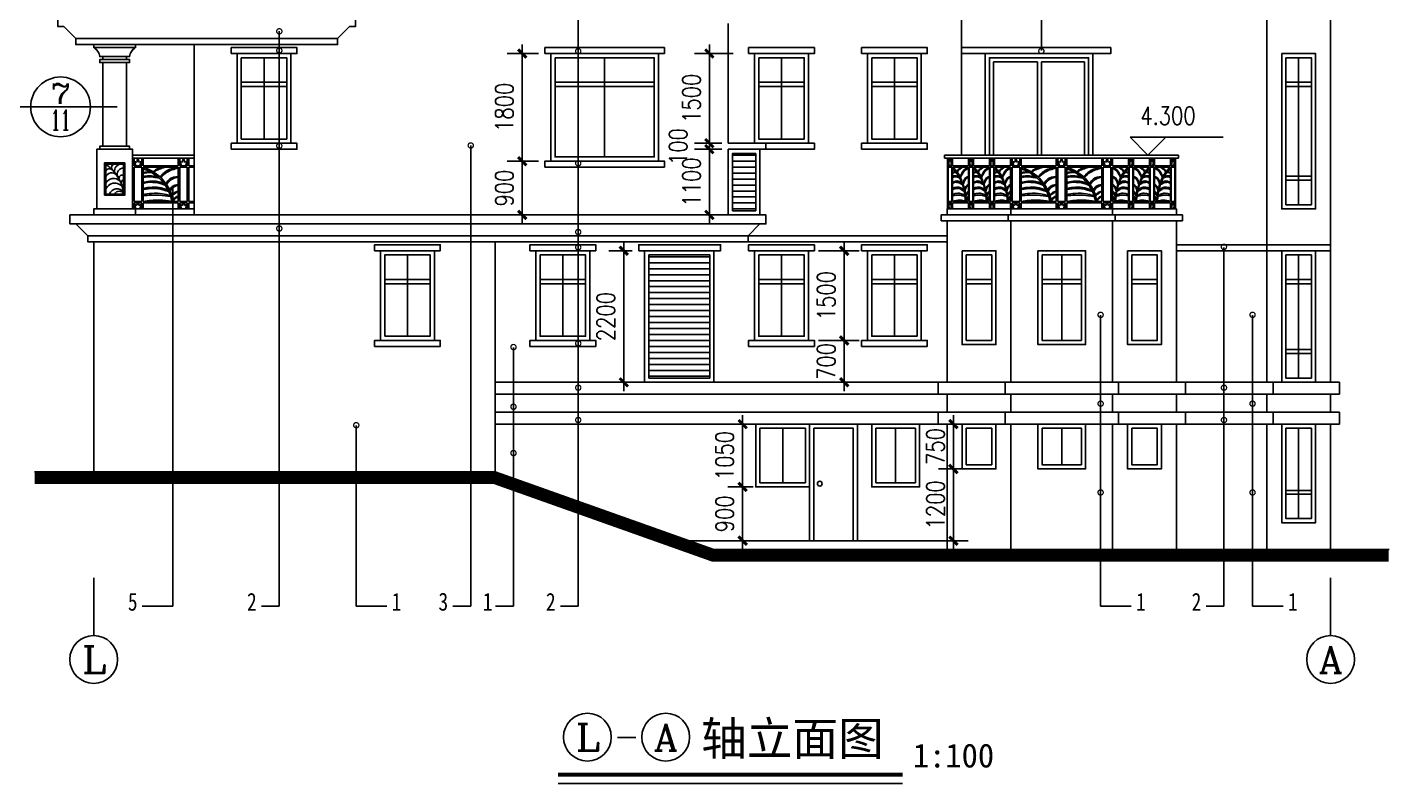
# Model space of a CAD drawing. Extents: x 12400 to 217743, y 90685 to 209848.
# Drawn here: x 62301 to 85184, y 168193 to 180847 of the extents above; entities that cross this region are included whole.
import ezdxf
from ezdxf.enums import TextEntityAlignment as Align

# ---------------------------------------------------------------- set-up
doc = ezdxf.new("R2010")
doc.units = 0
doc.header["$LTSCALE"] = 200
doc.layers.get('0').update_dxf_attribs({"linetype": 'CONTINUOUS'})
doc.layers.get('DEFPOINTS').update_dxf_attribs({"linetype": 'CONTINUOUS'})
for name, color, linetype in [('AXIS', 3, 'CONTINUOUS'), ('AXIS_TEXT', 7, 'CONTINUOUS'), ('BZ', 11, 'CONTINUOUS'), ('GROUND', 2, 'CONTINUOUS'), ('LM', 143, 'CONTINUOUS'), ('LM-2', 5, 'CONTINUOUS'), ('LM-4', 4, 'CONTINUOUS'), ('LM-8', 8, 'CONTINUOUS'), ('PUB_DIM', 3, 'CONTINUOUS'), ('PUB_TEXT', 7, 'CONTINUOUS'), ('PUB_TITLE', 143, 'CONTINUOUS')]:
    doc.layers.add(name, color=color, linetype=linetype)
doc.styles.add('2', font='SIMHEI.TTF')
doc.styles.add('COMP', font='complex', dxfattribs={"bigfont": 'hztxt'})
doc.styles.add('COMPLEX', font='COMPLEX')
doc.styles.add('DIM_FONT', font='SIMPLEX', dxfattribs={"width": 0.8})
doc.styles.add('黑体', font='SIMHEI.TTF', dxfattribs={"width": 0.8})
doc.dimstyles.new('DIMN', dxfattribs={"dimtxt": 300, "dimasz": 1, "dimexe": 250, "dimexo": 300, "dimgap": 150, "dimtad": 1, "dimdec": 0, "dimzin": 0, "dimdsep": 46, "dimtxsty": 'DIM_FONT', "dimblk": '_DIMX', "dimblk1": '_DIMX', "dimblk2": '_DIMX', "dimcen": 2.5, "dimclrt": 7, "dimadec": 0, "dimazin": 0, "dimtfac": 1, "dimtdec": 0, "dimtix": 1, "dimtmove": 2, "dimatfit": 3, "dimldrblk": '_DIMX', "dimfxl": 0, "dimtolj": 1, "dimtzin": 0, "dimarcsym": 0})
pattern_1 = [(0, (17643.51, 174408.2), (0, 100), [])]

# ---------------------------------------------------------------- blocks, each defined once
blk = doc.blocks.new('_AXISO')
blk.add_circle((0, 0), 0.5)
at = {"layer": 'AXIS_TEXT', "style": 'COMPLEX', "width": 1.041667}
blk.add_attdef('A', text='', height=0.56, dxfattribs=at).set_placement((-0.25, -0.28), (0.25, -0.28), align=Align.FIT)
blk = doc.blocks.new('_INDEX')
blk.add_line((-0.5, 0), (0.5, 0))
blk.add_circle((0, 0), 0.5)
at = {"style": 'COMP'}
for tag, width, p, p2 in [('1', 2.333333, (-0.17, 0.05), (0.17, 0.05)), ('-', 1.166667, (-0.17, -0.39), (0.17, -0.39))]:
    blk.add_attdef(tag, text='', height=0.34, dxfattribs=dict(at, width=width)).set_placement(p, p2, align=Align.FIT)
blk = doc.blocks.new('柱')
for p, q in [((-350, 2850), (350, 2850)), ((-350, 2800), (-350, 2850)), ((-350, 2800), (350, 2800)), ((350, 2800), (350, 2850)), ((-250, 2650), (250, 2650)), ((-200, 2650), (-250, 2650)), ((-250, 2600), (250, 2600)), ((-250, 2550), (-250, 2600)), ((-250, 2600), (-200, 2600)), ((-250, 2550), (250, 2550)), ((-200, 2550), (-250, 2550)), ((-200, 2600), (-200, 2650)), ((-200, 1150), (-200, 2550)), ((200, 2600), (200, 2650)), ((200, 2650), (250, 2650)), ((250, 2600), (200, 2600)), ((200, 1150), (200, 2550)), ((200, 2550), (250, 2550)), ((250, 2550), (250, 2600)), ((-250, 1150), (250, 1150)), ((-250, 1100), (-250, 1150)), ((-250, 1150), (-200, 1150)), ((250, 1150), (200, 1150)), ((250, 1100), (250, 1150)), ((-300, 1100), (300, 1100)), ((-300, 100), (-300, 1100)), ((-300, 1100), (-300, 1100)), ((-250, 1100), (250, 1100)), ((300, 100), (300, 1100)), ((300, 1100), (300, 1100)), ((-350, 100), (350, 100)), ((-350, 100), (-350, 0)), ((-350, 0), (350, 0)), ((350, 100), (350, 0))]:
    blk.add_line(p, q)
blk.add_lwpolyline([(-170, 330), (170, 330), (170, 870), (-170, 870)], close=True)
for centre, start, end in [((-449, 2625), 7.0505, 60.3636), ((449, 2625), 119.6364, 172.9495)]:
    blk.add_arc(centre, 201, start, end)
at = {"layer": 'LM-8'}
blk.add_lwpolyline([(-150, 350), (150, 350), (150, 850), (-150, 850)], close=True, dxfattribs=at)
for centre, radius, start, end in [((-538, 277), 692, 6.0341, 55.8934), ((-87, 693), 78.4, 41.2539, 143.4707), ((-48, 594), 110, 44.0236, 157.6051), ((0, 795), 54.7, 89.5747, 222.5081), ((112, 735), 115, 86.5955, 190.686), ((144, 681), 101, 86.3754, 204.2188), ((1, 379), 154, 34.0699, 190.8408), ((-15, 456), 153, 46.9958, 152.0128), ((126, 614), 54, 64.0938, 197.1099), ((195, 529), 83.9, 122.7782, 195.7813), ((42, 301), 137, 37.6189, 158.8926), ((75, 315), 82.6, 24.7476, 155.2524)]:
    blk.add_arc(centre, radius, start, end, dxfattribs=at)
blk = doc.blocks.new('TH')
for p, q in [((0, 710), (0, 835)), ((0, 125), (0, 685)), ((25, 710), (25, 835)), ((25, 710), (150, 710)), ((25, 685), (150, 685)), ((25, 125), (25, 685)), ((150, 710), (150, 835)), ((150, 125), (150, 685)), ((175, 710), (175, 835)), ((175, 710), (750, 710)), ((175, 685), (565, 685)), ((175, 685), (750, 685)), ((175, 125), (175, 685)), ((0, 0), (0, 100)), ((150, 125), (25, 125)), ((150, 100), (25, 100)), ((25, 0), (25, 100)), ((150, 0), (150, 100)), ((750, 125), (175, 125)), ((565, 125), (175, 125)), ((175, 0), (175, 100)), ((750, 100), (175, 100)), ((565, 100), (175, 100))]:
    blk.add_line(p, q)
for centre, radius, start, end in [((41, 720), 57.4, 59.1062, 106.1105), ((-59, 702), 112, 4.3251, 41.3186), ((305, 743), 236, 157.1421, 173.6725), ((-130, 743), 236, 6.3275, 22.8579), ((134, 720), 57.4, 73.8895, 120.8938), ((234, 702), 112, 138.6814, 175.6749), ((-33, 2), 714, 9.9017, 73.0283), ((-33, 2), 689, 10.2649, 72.3926), ((41, 10), 57.4, 59.1062, 106.1105), ((-59, -8), 112, 4.3251, 41.3186), ((169, 42), 100, 144.5085, 169.88), ((6, 42), 100, 10.12, 35.4915), ((134, 10), 57.4, 73.8895, 120.8938), ((234, -8), 112, 138.6814, 175.6749)]:
    blk.add_arc(centre, radius, start, end)
for points, knots in [([(339, 612), (366, 635), (407, 668), (458, 679), (488, 685)], [11.316943, 11.316943, 11.316943, 11.316943, 79.411531, 166.775768, 166.775768, 166.775768, 166.775768]), ([(344, 608), (364, 621), (424, 648), (485, 672), (526, 683), (536, 685)], [8.403903, 8.403903, 8.403903, 8.403903, 79.190626, 170.710652, 203.85402, 203.85402, 203.85402, 203.85402]), ([(455, 522), (485, 559), (558, 651), (673, 670), (750, 685)], [18.382361, 18.382361, 18.382361, 18.382361, 149.257436, 364.36972, 364.36972, 364.36972, 364.36972]), ([(298, 606), (230, 610), (207, 606), (186, 597), (175, 590)], [11.54051, 11.54051, 11.54051, 11.54051, 68.101495, 82.734987, 82.734987, 82.734987, 82.734987]), ([(311, 599), (282, 598), (213, 596), (184, 585), (175, 581)], [12.842203, 12.842203, 12.842203, 12.842203, 73.239021, 103.712336, 103.712336, 103.712336, 103.712336]), ([(422, 519), (372, 535), (328, 546), (230, 543), (197, 539), (175, 526)], [20.46358, 20.46358, 20.46358, 20.46358, 98.659831, 158.402876, 190.15021, 190.15021, 190.15021, 190.15021]), ([(435, 507), (401, 513), (350, 525), (243, 530), (197, 523), (175, 515)], [14.227381, 14.227381, 14.227381, 14.227381, 93.606029, 171.303801, 213.621379, 213.621379, 213.621379, 213.621379]), ([(519, 412), (465, 437), (421, 454), (320, 465), (202, 446), (175, 429)], [10.402189, 10.402189, 10.402189, 10.402189, 112.356432, 215.457104, 278.726643, 278.726643, 278.726643, 278.726643]), ([(460, 517), (490, 546), (568, 621), (681, 653), (750, 673)], [11.753988, 11.753988, 11.753988, 11.753988, 121.903235, 248.175263, 248.175263, 248.175263, 248.175263]), ([(550, 414), (568, 448), (616, 513), (696, 530), (750, 535)], [24.516136, 24.516136, 24.516136, 24.516136, 125.399949, 260.483794, 260.483794, 260.483794, 260.483794]), ([(557, 404), (580, 436), (618, 476), (689, 509), (732, 519), (750, 523)], [10.043055, 10.043055, 10.043055, 10.043055, 100.412782, 192.312138, 232.456968, 232.456968, 232.456968, 232.456968]), ([(532, 393), (474, 413), (391, 440), (237, 440), (186, 422), (175, 418)], [9.461171, 9.461171, 9.461171, 9.461171, 147.332663, 272.714736, 308.893502, 308.893502, 308.893502, 308.893502]), ([(582, 305), (520, 333), (434, 360), (322, 358), (204, 349), (175, 334)], [10.06018, 10.06018, 10.06018, 10.06018, 135.935988, 280.637583, 341.577987, 341.577987, 341.577987, 341.577987]), ([(591, 288), (542, 304), (426, 340), (305, 343), (175, 320)], [13.966972, 13.966972, 13.966972, 13.966972, 166.386698, 375.533597, 375.533597, 375.533597, 375.533597]), ([(619, 217), (568, 230), (482, 258), (349, 259), (215, 249), (175, 235)], [12.447391, 12.447391, 12.447391, 12.447391, 130.535251, 287.275388, 383.518027, 383.518027, 383.518027, 383.518027]), ([(611, 304), (622, 330), (649, 384), (712, 396), (750, 403)], [17.713745, 17.713745, 17.713745, 17.713745, 96.2191, 195.670393, 195.670393, 195.670393, 195.670393]), ([(617, 291), (631, 315), (663, 363), (718, 381), (750, 390)], [15.803995, 15.803995, 15.803995, 15.803995, 97.46221, 184.250808, 184.250808, 184.250808, 184.250808]), ([(645, 219), (658, 239), (684, 276), (728, 284), (750, 288)], [4.876858, 4.876858, 4.876858, 4.876858, 72.66447, 135.635774, 135.635774, 135.635774, 135.635774]), ([(647, 211), (662, 225), (693, 255), (730, 276), (750, 288)], [7.051475, 7.051475, 7.051475, 7.051475, 67.236273, 135.396703, 135.396703, 135.396703, 135.396703]), ([(667, 136), (671, 151), (690, 182), (716, 205), (750, 207)], [23.037268, 23.037268, 23.037268, 23.037268, 47.127246, 111.9889, 111.9889, 111.9889, 111.9889]), ([(670, 125), (679, 142), (698, 173), (733, 192), (750, 197)], [0, 0, 0, 0, 57.585157, 111.305637, 111.305637, 111.305637, 111.305637])]:
    blk.add_open_spline(points, degree=3, knots=knots)
for points in [[(624, 204), (442, 227), (175, 219)], [(644, 125), (440, 146), (175, 125)]]:
    blk.add_spline(points, degree=3)
blk = doc.blocks.new('A$C27C50CEE')
for p, q in [((0, 723), (0, 850)), ((0, 127), (0, 697)), ((25, 723), (25, 850)), ((25, 723), (153, 723)), ((25, 697), (153, 697)), ((25, 127), (25, 697)), ((153, 723), (153, 850)), ((153, 127), (153, 697)), ((178, 723), (178, 850)), ((178, 723), (763, 723)), ((178, 697), (575, 697)), ((178, 697), (763, 697)), ((178, 127), (178, 697)), ((0, 0), (0, 102)), ((153, 127), (25, 127)), ((153, 102), (25, 102)), ((25, 0), (25, 102)), ((153, 0), (153, 102)), ((763, 127), (178, 127)), ((575, 127), (178, 127)), ((178, 0), (178, 102)), ((763, 102), (178, 102)), ((575, 102), (178, 102))]:
    blk.add_line(p, q)
for centre, radius, start, end in [((42, 733), 58.4, 59.1062, 106.1105), ((-60, 714), 114, 4.3251, 41.3186), ((310, 757), 240, 157.1421, 173.6725), ((-132, 757), 240, 6.3275, 22.8579), ((136, 733), 58.4, 73.8895, 120.8938), ((238, 714), 114, 138.6814, 175.6749), ((-34, 2), 727, 9.9017, 73.0283), ((-34, 2), 701, 10.2649, 72.3926), ((42, 10), 58.4, 59.1062, 106.1105), ((-60, -9), 114, 4.3251, 41.3186), ((172, 42), 102, 144.5085, 169.88), ((6, 42), 102, 10.12, 35.4915), ((136, 10), 58.4, 73.8895, 120.8938), ((238, -9), 114, 138.6814, 175.6749)]:
    blk.add_arc(centre, radius, start, end)
for points, knots in [([(345, 623), (373, 647), (414, 680), (467, 691), (496, 697)], [11.316943, 11.316943, 11.316943, 11.316943, 79.411531, 166.775768, 166.775768, 166.775768, 166.775768]), ([(350, 619), (371, 632), (432, 660), (494, 684), (535, 695), (546, 697)], [8.403903, 8.403903, 8.403903, 8.403903, 79.190626, 170.710652, 203.85402, 203.85402, 203.85402, 203.85402]), ([(463, 532), (494, 569), (568, 663), (685, 682), (763, 697)], [18.382361, 18.382361, 18.382361, 18.382361, 149.257436, 364.36972, 364.36972, 364.36972, 364.36972]), ([(303, 617), (234, 620), (211, 617), (190, 607), (178, 600)], [11.54051, 11.54051, 11.54051, 11.54051, 68.101495, 82.734987, 82.734987, 82.734987, 82.734987]), ([(316, 610), (287, 609), (217, 606), (188, 596), (178, 592)], [12.842203, 12.842203, 12.842203, 12.842203, 73.239021, 103.712336, 103.712336, 103.712336, 103.712336]), ([(430, 528), (378, 545), (334, 556), (234, 553), (201, 549), (178, 536)], [20.46358, 20.46358, 20.46358, 20.46358, 98.659831, 158.402876, 190.15021, 190.15021, 190.15021, 190.15021]), ([(443, 516), (409, 523), (357, 534), (248, 540), (200, 532), (178, 524)], [14.227381, 14.227381, 14.227381, 14.227381, 93.606029, 171.303801, 213.621379, 213.621379, 213.621379, 213.621379]), ([(528, 419), (473, 445), (428, 463), (325, 474), (205, 454), (178, 437)], [10.402189, 10.402189, 10.402189, 10.402189, 112.356432, 215.457104, 278.726643, 278.726643, 278.726643, 278.726643]), ([(468, 526), (499, 556), (579, 632), (693, 665), (763, 685)], [11.753988, 11.753988, 11.753988, 11.753988, 121.903235, 248.175263, 248.175263, 248.175263, 248.175263]), ([(560, 421), (578, 456), (627, 522), (709, 540), (763, 544)], [24.516136, 24.516136, 24.516136, 24.516136, 125.399949, 260.483794, 260.483794, 260.483794, 260.483794]), ([(567, 411), (591, 444), (629, 485), (701, 518), (746, 529), (763, 532)], [10.043055, 10.043055, 10.043055, 10.043055, 100.412782, 192.312138, 232.456968, 232.456968, 232.456968, 232.456968]), ([(542, 400), (483, 420), (398, 448), (241, 448), (190, 430), (178, 426)], [9.461171, 9.461171, 9.461171, 9.461171, 147.332663, 272.714736, 308.893502, 308.893502, 308.893502, 308.893502]), ([(593, 311), (530, 339), (442, 367), (327, 365), (207, 355), (178, 340)], [10.06018, 10.06018, 10.06018, 10.06018, 135.935988, 280.637583, 341.577987, 341.577987, 341.577987, 341.577987]), ([(601, 293), (552, 310), (434, 346), (311, 349), (178, 326)], [13.966972, 13.966972, 13.966972, 13.966972, 166.386698, 375.533597, 375.533597, 375.533597, 375.533597]), ([(630, 221), (578, 234), (490, 262), (355, 264), (218, 254), (178, 239)], [12.447391, 12.447391, 12.447391, 12.447391, 130.535251, 287.275388, 383.518027, 383.518027, 383.518027, 383.518027]), ([(622, 310), (633, 336), (661, 391), (725, 403), (763, 410)], [17.713745, 17.713745, 17.713745, 17.713745, 96.2191, 195.670393, 195.670393, 195.670393, 195.670393]), ([(628, 297), (643, 321), (675, 369), (731, 388), (763, 397)], [15.803995, 15.803995, 15.803995, 15.803995, 97.46221, 184.250808, 184.250808, 184.250808, 184.250808]), ([(657, 223), (670, 243), (696, 281), (742, 289), (763, 293)], [4.876858, 4.876858, 4.876858, 4.876858, 72.66447, 135.635774, 135.635774, 135.635774, 135.635774]), ([(659, 215), (674, 229), (705, 259), (743, 281), (763, 293)], [7.051475, 7.051475, 7.051475, 7.051475, 67.236273, 135.396703, 135.396703, 135.396703, 135.396703]), ([(679, 139), (683, 153), (703, 185), (729, 208), (763, 211)], [23.037268, 23.037268, 23.037268, 23.037268, 47.127246, 111.9889, 111.9889, 111.9889, 111.9889]), ([(682, 127), (691, 145), (711, 177), (746, 195), (763, 201)], [0, 0, 0, 0, 57.585157, 111.305637, 111.305637, 111.305637, 111.305637])]:
    blk.add_open_spline(points, degree=3, knots=knots)
for points in [[(635, 207), (450, 231), (178, 223)], [(656, 127), (448, 148), (178, 127)]]:
    blk.add_spline(points, degree=3)
blk = doc.blocks.new('_DIMX')
blk.add_line((-150, 0), (150, 0))
at = {"const_width": 50}
blk.add_lwpolyline([(-70, -70), (70, 70)], dxfattribs=at)
blk = doc.blocks.new('*D2396')
at = {"layer": 'DEFPOINTS', "color": 0}
for p in [(73716, 178808), (73924, 178908), (73924, 178808)]:
    blk.add_point(p, dxfattribs=at)
at = {"layer": 'PUB_DIM', "color": 0, "lineweight": -2}
for p, q in [((73924, 178908), (73466, 178908)), ((73924, 178808), (73466, 178808)), ((73716, 178909), (73716, 178910)), ((73716, 178908), (73716, 178808)), ((73716, 178807), (73716, 178806))]:
    blk.add_line(p, q, dxfattribs=at)
for p, rotation in [((73716, 178908), 270), ((73716, 178808), 90)]:
    blk.add_blockref('_DIMX', p, dxfattribs=dict(at, rotation=rotation))
at = {"layer": 'PUB_DIM', "color": 7, "insert": (73194, 178851), "char_height": 300, "attachment_point": 5, "rotation": 90, "style": 'DIM_FONT'}
blk.add_mtext('\\A1;100', dxfattribs=at)
blk = doc.blocks.new('*D2397')
at = {"layer": 'DEFPOINTS', "color": 0}
for p in [(73924, 178808), (73716, 177708), (73924, 177708)]:
    blk.add_point(p, dxfattribs=at)
at = {"layer": 'PUB_DIM', "color": 0, "lineweight": -2}
for p, q in [((73924, 178808), (73466, 178808)), ((73716, 178807), (73716, 177709)), ((73924, 177708), (73466, 177708))]:
    blk.add_line(p, q, dxfattribs=at)
for p, rotation in [((73716, 178808), 90), ((73716, 177708), 270)]:
    blk.add_blockref('_DIMX', p, dxfattribs=dict(at, rotation=rotation))
at = {"layer": 'PUB_DIM', "color": 7, "insert": (73416, 178258), "char_height": 300, "attachment_point": 5, "rotation": 90, "style": 'DIM_FONT'}
blk.add_mtext('\\A1;1100', dxfattribs=at)
blk = doc.blocks.new('*D2404')
at = {"layer": 'DEFPOINTS', "color": 0}
for p in [(77945, 174208), (77799, 173458), (77945, 173458)]:
    blk.add_point(p, dxfattribs=at)
at = {"layer": 'PUB_DIM', "color": 0, "lineweight": -2}
for p, q in [((77945, 174208), (77549, 174208)), ((77799, 174209), (77799, 174210)), ((77799, 174208), (77799, 173458)), ((77945, 173458), (77549, 173458)), ((77799, 173457), (77799, 173456))]:
    blk.add_line(p, q, dxfattribs=at)
for p, rotation in [((77799, 174208), 270), ((77799, 173458), 90)]:
    blk.add_blockref('_DIMX', p, dxfattribs=dict(at, rotation=rotation))
at = {"layer": 'PUB_DIM', "color": 7, "insert": (77499, 173833), "char_height": 300, "attachment_point": 5, "rotation": 90, "style": 'DIM_FONT'}
blk.add_mtext('\\A1;750', dxfattribs=at)
blk = doc.blocks.new('*D2405')
at = {"layer": 'DEFPOINTS', "color": 0}
for p in [(77945, 173458), (77693, 172258), (77799, 172258)]:
    blk.add_point(p, dxfattribs=at)
at = {"layer": 'PUB_DIM', "color": 0, "lineweight": -2}
for p, q in [((77945, 173458), (77549, 173458)), ((77799, 173457), (77799, 172259)), ((77693, 172258), (78049, 172258))]:
    blk.add_line(p, q, dxfattribs=at)
for p, rotation in [((77799, 173458), 90), ((77799, 172258), 270)]:
    blk.add_blockref('_DIMX', p, dxfattribs=dict(at, rotation=rotation))
at = {"layer": 'PUB_DIM', "color": 7, "insert": (77499, 172858), "char_height": 300, "attachment_point": 5, "rotation": 90, "style": 'DIM_FONT'}
blk.add_mtext('\\A1;1200', dxfattribs=at)
blk = doc.blocks.new('*D2406')
at = {"layer": 'DEFPOINTS', "color": 0}
for p in [(74446, 174208), (74272, 173158), (74446, 173158)]:
    blk.add_point(p, dxfattribs=at)
at = {"layer": 'PUB_DIM', "color": 0, "lineweight": -2}
for p, q in [((74446, 174208), (74022, 174208)), ((74272, 174209), (74272, 174210)), ((74272, 174208), (74272, 173158)), ((74446, 173158), (74022, 173158)), ((74272, 173157), (74272, 173156))]:
    blk.add_line(p, q, dxfattribs=at)
for p, rotation in [((74272, 174208), 270), ((74272, 173158), 90)]:
    blk.add_blockref('_DIMX', p, dxfattribs=dict(at, rotation=rotation))
at = {"layer": 'PUB_DIM', "color": 7, "insert": (73972, 173683), "char_height": 300, "attachment_point": 5, "rotation": 90, "style": 'DIM_FONT'}
blk.add_mtext('\\A1;1050', dxfattribs=at)
blk = doc.blocks.new('*D2407')
at = {"layer": 'DEFPOINTS', "color": 0}
for p in [(74446, 173158), (74272, 172258), (74503, 172258)]:
    blk.add_point(p, dxfattribs=at)
at = {"layer": 'PUB_DIM', "color": 0, "lineweight": -2}
for p, q in [((74446, 173158), (74022, 173158)), ((74272, 173159), (74272, 173160)), ((74272, 173158), (74272, 172258)), ((74503, 172258), (74022, 172258)), ((74272, 172257), (74272, 172256))]:
    blk.add_line(p, q, dxfattribs=at)
for p, rotation in [((74272, 173158), 270), ((74272, 172258), 90)]:
    blk.add_blockref('_DIMX', p, dxfattribs=dict(at, rotation=rotation))
at = {"layer": 'PUB_DIM', "color": 7, "insert": (73972, 172708), "char_height": 300, "attachment_point": 5, "rotation": 90, "style": 'DIM_FONT'}
blk.add_mtext('\\A1;900', dxfattribs=at)
blk = doc.blocks.new('*D2409')
at = {"layer": 'DEFPOINTS', "color": 0}
for p in [(75543, 177108), (75543, 175608), (75972, 175608)]:
    blk.add_point(p, dxfattribs=at)
at = {"layer": 'PUB_DIM', "color": 0, "lineweight": -2}
for p, q in [((75543, 177108), (76222, 177108)), ((75972, 177107), (75972, 175609)), ((75543, 175608), (76222, 175608))]:
    blk.add_line(p, q, dxfattribs=at)
for p, rotation in [((75972, 177108), 90), ((75972, 175608), 270)]:
    blk.add_blockref('_DIMX', p, dxfattribs=dict(at, rotation=rotation))
at = {"layer": 'PUB_DIM', "color": 7, "insert": (75672, 176358), "char_height": 300, "attachment_point": 5, "rotation": 90, "style": 'DIM_FONT'}
blk.add_mtext('\\A1;1500', dxfattribs=at)
blk = doc.blocks.new('*D2410')
at = {"layer": 'DEFPOINTS', "color": 0}
for p in [(75543, 175608), (75524, 174908), (75972, 174908)]:
    blk.add_point(p, dxfattribs=at)
at = {"layer": 'PUB_DIM', "color": 0, "lineweight": -2}
for p, q in [((75543, 175608), (76222, 175608)), ((75972, 175609), (75972, 175610)), ((75972, 175608), (75972, 174908)), ((75524, 174908), (76222, 174908)), ((75972, 174907), (75972, 174906))]:
    blk.add_line(p, q, dxfattribs=at)
for p, rotation in [((75972, 175608), 270), ((75972, 174908), 90)]:
    blk.add_blockref('_DIMX', p, dxfattribs=dict(at, rotation=rotation))
at = {"layer": 'PUB_DIM', "color": 7, "insert": (75672, 175258), "char_height": 300, "attachment_point": 5, "rotation": 90, "style": 'DIM_FONT'}
blk.add_mtext('\\A1;700', dxfattribs=at)
blk = doc.blocks.new('*D2411')
at = {"layer": 'DEFPOINTS', "color": 0}
for p in [(72421, 177108), (72283, 174908), (72421, 174908)]:
    blk.add_point(p, dxfattribs=at)
at = {"layer": 'PUB_DIM', "color": 0, "lineweight": -2}
for p, q in [((72421, 177108), (72033, 177108)), ((72283, 177107), (72283, 174909)), ((72421, 174908), (72033, 174908))]:
    blk.add_line(p, q, dxfattribs=at)
for p, rotation in [((72283, 177108), 90), ((72283, 174908), 270)]:
    blk.add_blockref('_DIMX', p, dxfattribs=dict(at, rotation=rotation))
at = {"layer": 'PUB_DIM', "color": 7, "insert": (71983, 176008), "char_height": 300, "attachment_point": 5, "rotation": 90, "style": 'DIM_FONT'}
blk.add_mtext('\\A1;2200', dxfattribs=at)
blk = doc.blocks.new('*D2413')
at = {"layer": 'DEFPOINTS', "color": 0}
for p in [(70856, 180408), (70584, 178608), (70856, 178608)]:
    blk.add_point(p, dxfattribs=at)
at = {"layer": 'PUB_DIM', "color": 0, "lineweight": -2}
for p, q in [((70856, 180408), (70334, 180408)), ((70584, 180407), (70584, 178609)), ((70856, 178608), (70334, 178608))]:
    blk.add_line(p, q, dxfattribs=at)
for p, rotation in [((70584, 180408), 90), ((70584, 178608), 270)]:
    blk.add_blockref('_DIMX', p, dxfattribs=dict(at, rotation=rotation))
at = {"layer": 'PUB_DIM', "color": 7, "insert": (70284, 179508), "char_height": 300, "attachment_point": 5, "rotation": 90, "style": 'DIM_FONT'}
blk.add_mtext('\\A1;1800', dxfattribs=at)
blk = doc.blocks.new('*D2414')
at = {"layer": 'DEFPOINTS', "color": 0}
for p in [(70856, 178608), (70584, 177708), (70799, 177708)]:
    blk.add_point(p, dxfattribs=at)
at = {"layer": 'PUB_DIM', "color": 0, "lineweight": -2}
for p, q in [((70856, 178608), (70334, 178608)), ((70584, 178609), (70584, 178610)), ((70584, 178608), (70584, 177708)), ((70799, 177708), (70334, 177708)), ((70584, 177707), (70584, 177706))]:
    blk.add_line(p, q, dxfattribs=at)
for p, rotation in [((70584, 178608), 270), ((70584, 177708), 90)]:
    blk.add_blockref('_DIMX', p, dxfattribs=dict(at, rotation=rotation))
at = {"layer": 'PUB_DIM', "color": 7, "insert": (70284, 178158), "char_height": 300, "attachment_point": 5, "rotation": 90, "style": 'DIM_FONT'}
blk.add_mtext('\\A1;900', dxfattribs=at)
blk = doc.blocks.new('_DOTSMALL')
at = {"color": 0, "linetype": 'ByBlock', "const_width": 0.5}
blk.add_lwpolyline([(-0.0625, 0, 1), (0.0625, 0, 1)], format="xyb", close=True, dxfattribs=at)

msp = doc.modelspace()

# ---------------------------------------------------------------- hatches: boundary and pattern name
at = {"layer": 'LM-8'}
h = msp.add_hatch(dxfattribs=at)
h.set_pattern_fill('_U', color=256, scale=100, style=0, pattern_type=0)
h.set_pattern_definition(pattern_1)
h.paths.add_polyline_path([(74492.596, 178738.203), (74102.596, 178738.203), (74102.596, 177778.203), (74492.596, 177778.203)])
h = msp.add_hatch(dxfattribs=at)
h.set_pattern_fill('_U', color=256, scale=100, style=0, pattern_type=0)
h.set_pattern_definition(pattern_1)
h.paths.add_polyline_path([(73722.596, 177038.203), (72702.596, 177038.203), (72702.596, 174978.203), (73722.596, 174978.203)])

# ---------------------------------------------------------------- linework, layer by layer
for p, q in [((67492.502, 180658.203), (63112.69, 180658.203)), ((63112.69, 177558.203), (74562.502, 177558.203)), ((74362.502, 177358.203), (63312.69, 177358.203))]:
    msp.add_line(p, q)
at = {"layer": 'AXIS'}
for p, q in [((63412.596, 170671.079), (63412.596, 171637.886)), ((84112.596, 170671.079), (84112.596, 171637.886))]:
    msp.add_line(p, q, dxfattribs=at)
at = {"layer": 'BZ'}
msp.add_line((61343.44, 179515.935), (63803.995, 179515.935), dxfattribs=at)
at = {"layer": 'GROUND', "const_width": 200}
msp.add_lwpolyline([(62422.523, 173308.203), (70115.364, 173308.203), (73775.364, 172008.203), (85084.029, 172008.203)], dxfattribs=at)
at = {"layer": 'GROUND'}
msp.add_lwpolyline([(62422.523, 173408.203), (70132.596, 173408.203), (73792.596, 172108.203), (85091.129, 172108.203)], dxfattribs=at)
at = {"layer": 'LM'}
for p, q in [((83042.302, 184358.203), (83042.302, 174908.203)), ((84112.596, 184358.203), (84112.596, 174908.203)), ((74032.596, 178808.203), (74032.596, 177708.203)), ((74032.596, 178808.203), (74562.596, 178808.203)), ((64062.596, 178658.203), (65092.596, 178658.203)), ((77702.686, 178658.203), (81514.015, 178658.203)), ((64112.661, 177808.203), (65092.596, 177808.203)), ((77592.596, 177708.203), (81632.596, 177708.203)), ((81682.596, 174908.203), (84262.596, 174908.203)), ((83150.572, 174908.203), (83150.572, 174708.203)), ((84262.596, 174908.203), (84262.596, 174708.203)), ((81682.596, 174708.203), (84262.596, 174708.203)), ((83042.302, 174708.203), (83042.302, 174408.203)), ((84112.596, 174708.203), (84112.596, 174408.203)), ((84262.596, 174408.203), (81682.596, 174408.203)), ((83150.572, 174408.203), (83150.572, 174208.203)), ((84262.596, 174408.203), (84262.596, 174208.203)), ((81682.596, 174208.203), (84262.596, 174208.203)), ((83042.302, 174208.203), (83042.302, 172108.203)), ((84112.596, 174208.203), (84112.596, 172108.203))]:
    msp.add_line(p, q, dxfattribs=at)
for points in [[(65712.596, 180408.203), (66812.596, 180408.203), (66812.596, 180508.203), (65712.596, 180508.203)], [(65812.596, 180408.203), (66712.596, 180408.203), (66712.596, 178908.203), (65812.596, 178908.203)], [(70962.596, 180408.203), (72962.596, 180408.203), (72962.596, 180508.203), (70962.596, 180508.203)], [(71062.596, 180408.203), (72862.596, 180408.203), (72862.596, 178608.203), (71062.596, 178608.203)], [(74372.596, 180408.203), (75472.596, 180408.203), (75472.596, 180508.203), (74372.596, 180508.203)], [(74472.596, 180408.203), (75372.596, 180408.203), (75372.596, 178908.203), (74472.596, 178908.203)], [(76262.596, 180408.203), (77362.596, 180408.203), (77362.596, 180508.203), (76262.596, 180508.203)], [(76362.596, 180408.203), (77262.596, 180408.203), (77262.596, 178908.203), (76362.596, 178908.203)], [(77932.596, 180408.203), (80432.596, 180408.203), (80432.596, 180508.203), (77932.596, 180508.203)], [(83294.606, 180408.203), (83860.292, 180408.203), (83860.292, 177808.203), (83294.606, 177808.203)], [(65712.596, 178808.203), (66812.596, 178808.203), (66812.596, 178908.203), (65712.596, 178908.203)], [(74492.596, 178738.203), (74102.596, 178738.203), (74102.596, 177778.203), (74492.596, 177778.203)], [(76262.596, 178808.203), (77362.596, 178808.203), (77362.596, 178908.203), (76262.596, 178908.203)], [(70962.596, 178508.203), (72962.596, 178508.203), (72962.596, 178608.203), (70962.596, 178608.203)], [(68112.596, 177108.203), (69212.596, 177108.203), (69212.596, 177208.203), (68112.596, 177208.203)], [(70712.596, 177108.203), (71812.596, 177108.203), (71812.596, 177208.203), (70712.596, 177208.203)], [(72532.596, 177108.203), (73902.271, 177108.203), (73902.271, 177208.203), (72532.596, 177208.203)], [(74372.596, 177108.203), (75472.596, 177108.203), (75472.596, 177208.203), (74372.596, 177208.203)], [(76262.596, 177108.203), (77362.596, 177108.203), (77362.596, 177208.203), (76262.596, 177208.203)], [(68212.596, 175608.203), (69112.596, 175608.203), (69112.596, 177108.203), (68212.596, 177108.203)], [(70812.596, 177108.203), (71712.596, 177108.203), (71712.596, 175608.203), (70812.596, 175608.203)], [(72632.596, 177108.203), (73792.596, 177108.203), (73792.596, 174908.203), (72632.596, 174908.203)], [(74472.596, 177108.203), (75372.596, 177108.203), (75372.596, 175608.203), (74472.596, 175608.203)], [(76362.596, 177108.203), (77262.596, 177108.203), (77262.596, 175608.203), (76362.596, 175608.203)], [(77944.9, 177108.203), (78510.586, 177108.203), (78510.586, 175538.203), (77944.9, 175538.203)], [(79212.596, 177108.203), (80012.596, 177108.203), (80012.596, 175538.203), (79212.596, 175538.203)], [(80714.606, 177108.203), (81280.292, 177108.203), (81280.292, 175538.203), (80714.606, 175538.203)], [(83294.606, 177108.203), (83860.292, 177108.203), (83860.292, 174908.203), (83294.606, 174908.203)], [(68112.596, 175508.203), (69212.596, 175508.203), (69212.596, 175608.203), (68112.596, 175608.203)], [(70712.596, 175508.203), (71812.596, 175508.203), (71812.596, 175608.203), (70712.596, 175608.203)], [(74372.596, 175508.203), (75472.596, 175508.203), (75472.596, 175608.203), (74372.596, 175608.203)], [(76262.596, 175508.203), (77362.596, 175508.203), (77362.596, 175608.203), (76262.596, 175608.203)], [(74492.596, 174208.203), (75392.596, 174208.203), (75392.596, 173158.203), (74492.596, 173158.203)], [(75392.596, 174208.203), (76192.596, 174208.203), (76192.596, 172258.203), (75392.596, 172258.203)], [(76432.596, 174208.203), (77232.596, 174208.203), (77232.596, 173158.203), (76432.596, 173158.203)], [(77944.9, 174208.203), (78510.586, 174208.203), (78510.586, 173458.203), (77944.9, 173458.203)], [(79212.596, 174208.203), (80012.596, 174208.203), (80012.596, 173458.203), (79212.596, 173458.203)], [(80714.606, 174208.203), (81280.292, 174208.203), (81280.292, 173458.203), (80714.606, 173458.203)], [(83294.606, 174208.203), (83860.292, 174208.203), (83860.292, 172558.203), (83294.606, 172558.203)]]:
    msp.add_lwpolyline(points, close=True, dxfattribs=at)
for points in [[(78332.596, 178708.203), (78332.596, 180408.203), (80132.596, 180408.203), (80132.596, 178708.203)], [(74662.596, 178808.203), (75472.596, 178808.203), (75472.596, 178908.203), (74662.596, 178908.203)]]:
    msp.add_lwpolyline(points, dxfattribs=at)
msp.add_circle((75562.865, 173211.792), 40.33, dxfattribs=at)
at = {"layer": 'LM-2'}
for p, q in [((77932.596, 184358.203), (77932.596, 178708.203)), ((67192.502, 180558.203), (63412.532, 180558.203)), ((65092.596, 180558.203), (65092.596, 177708.203)), ((64062.596, 178708.203), (65092.596, 178708.203)), ((77652.686, 178708.203), (81564.015, 178708.203)), ((77652.686, 178658.203), (77652.686, 178708.203)), ((77652.686, 178658.203), (77702.686, 178658.203)), ((77702.686, 177808.203), (77702.686, 178658.203)), ((81564.015, 178658.203), (81514.015, 178658.203)), ((81514.015, 177808.203), (81514.015, 178658.203)), ((81564.015, 178658.203), (81564.015, 178708.203)), ((81532.596, 177808.203), (77692.596, 177808.203)), ((77692.596, 177808.203), (77692.596, 177708.203)), ((78762.89, 177808.203), (78762.89, 177708.203)), ((80462.302, 177808.203), (80462.302, 177708.203)), ((81532.596, 177808.203), (81532.596, 177708.203)), ((74562.532, 177708.203), (63412.69, 177708.203)), ((77592.596, 177708.203), (77592.596, 177608.203)), ((77592.596, 177608.203), (81632.596, 177608.203)), ((77692.596, 177608.203), (77692.596, 174908.203)), ((78718.354, 177708.203), (78718.354, 177608.203)), ((78762.89, 177608.203), (78762.89, 174908.203)), ((80462.302, 177608.203), (80462.302, 174908.203)), ((80506.838, 177708.203), (80506.838, 177608.203)), ((81532.596, 177608.203), (81532.596, 174908.203)), ((81632.596, 177708.203), (81632.596, 177608.203)), ((63412.69, 177258.203), (70132.596, 177258.203)), ((81682.596, 174908.203), (70132.596, 174908.203)), ((77542.596, 174908.203), (77542.596, 174708.203)), ((78664.869, 174908.203), (78664.869, 174708.203)), ((80560.323, 174908.203), (80560.323, 174708.203)), ((81682.596, 174908.203), (81682.596, 174708.203)), ((70132.596, 174708.203), (81682.596, 174708.203)), ((77692.596, 174708.203), (77692.596, 174408.203)), ((78762.89, 174708.203), (78762.89, 174408.203)), ((80462.302, 174708.203), (80462.302, 174408.203)), ((81532.596, 174708.203), (81532.596, 174408.203)), ((81682.596, 174408.203), (70132.596, 174408.203)), ((77542.596, 174408.203), (77542.596, 174208.203)), ((78664.869, 174408.203), (78664.869, 174208.203)), ((80560.323, 174408.203), (80560.323, 174208.203)), ((81682.596, 174408.203), (81682.596, 174208.203)), ((81682.596, 174208.203), (70132.596, 174208.203)), ((77692.596, 174208.203), (77692.596, 172108.203)), ((78762.89, 174208.203), (78762.89, 172108.203)), ((80462.302, 174208.203), (80462.302, 172108.203)), ((81532.596, 174208.203), (81532.596, 172108.203)), ((77692.596, 172258.203), (73370.288, 172258.203))]:
    msp.add_line(p, q, dxfattribs=at)
msp.add_lwpolyline([(67192.437, 181008.203), (67792.596, 181008.203), (67792.596, 180858.203), (67692.502, 180858.203), (67492.502, 180658.203), (67492.502, 180558.203), (67192.502, 180558.203)], dxfattribs=at)
msp.add_lwpolyline([(64112.502, 180558.203), (64112.661, 180508.203, 0.236911014), (64012.596, 180358.203), (63962.596, 180358.203), (63962.596, 180308.203), (64012.596, 180308.203), (64012.596, 180258.203), (63962.596, 180258.203), (63962.596, 178858.203), (64012.596, 178858.204), (64012.596, 178808.203), (64062.596, 178808.203), (64062.596, 177808.203), (64112.661, 177808.203), (64112.437, 177708.203)], format="xyb", dxfattribs=at)
at = {"layer": 'LM-4'}
for p, q in [((74032.596, 180908.203), (74032.596, 178908.203)), ((74562.596, 178808.203), (74562.596, 177708.203)), ((63412.596, 177258.203), (63412.596, 173408.203)), ((70132.596, 177258.203), (70132.596, 173408.203)), ((70132.596, 177258.203), (74262.502, 177258.203))]:
    msp.add_line(p, q, dxfattribs=at)
for points in [[(63412.755, 181008.203), (62812.596, 181008.203), (62812.596, 180858.203), (62912.69, 180858.203), (63112.69, 180658.203), (63112.69, 180558.203), (63412.69, 180558.203)], [(74032.596, 178908.203), (74662.596, 178908.203), (74662.596, 178808.203), (74562.596, 178808.203)], [(63412.755, 177708.203), (63012.596, 177708.203), (63012.596, 177558.203), (63112.69, 177558.203), (63312.69, 177358.203), (63312.69, 177258.203), (63412.69, 177258.203)], [(74562.532, 177708.203), (74662.596, 177708.203), (74662.596, 177558.203), (74562.502, 177558.203), (74362.502, 177358.203), (74362.502, 177258.203), (74262.502, 177258.203)]]:
    msp.add_lwpolyline(points, dxfattribs=at)
msp.add_lwpolyline([(63412.69, 180558.203), (63412.532, 180508.203, -0.236911014), (63512.596, 180358.203), (63562.596, 180358.203), (63562.596, 180308.203), (63512.596, 180308.203), (63512.596, 180258.203), (63562.596, 180258.203), (63562.596, 178858.203), (63512.596, 178858.204), (63512.596, 178808.203), (63462.596, 178808.203), (63462.596, 177808.203), (63412.532, 177808.203), (63412.755, 177708.203)], format="xyb", dxfattribs=at)
at = {"layer": 'LM-8'}
for p, q in [((66262.596, 180338.203), (66262.596, 178978.203)), ((71962.596, 180338.203), (71962.596, 178678.203)), ((74922.596, 180338.203), (74922.596, 178978.203)), ((76812.596, 180338.203), (76812.596, 178978.203)), ((83577.449, 180338.203), (83577.449, 177878.203)), ((65882.596, 179928.203), (66642.596, 179928.203)), ((65882.596, 179858.203), (66642.596, 179858.203)), ((71132.596, 179928.203), (72792.596, 179928.203)), ((71132.596, 179858.203), (72792.596, 179858.203)), ((74542.596, 179928.203), (75302.596, 179928.203)), ((74542.596, 179858.203), (75302.596, 179858.203)), ((76432.596, 179928.203), (77192.596, 179928.203)), ((76432.596, 179858.203), (77192.596, 179858.203)), ((83364.606, 179928.203), (83790.292, 179928.203)), ((83364.606, 179858.203), (83790.292, 179858.203)), ((64825.596, 178530.957), (64825.596, 178658.203)), ((64825.596, 177935.448), (64825.596, 178505.508)), ((64851.045, 178530.957), (64851.045, 178658.203)), ((64851.045, 178530.957), (64978.291, 178530.957)), ((64978.291, 178505.508), (64851.045, 178505.508)), ((64851.045, 177935.448), (64851.045, 178505.508)), ((64978.291, 178530.957), (64978.291, 178658.203)), ((64978.291, 177935.448), (64978.291, 178505.508)), ((65003.74, 178530.957), (65003.74, 178658.203)), ((65003.74, 178530.957), (65092.596, 178530.957)), ((65092.596, 178505.508), (65003.74, 178505.508)), ((65003.74, 177935.448), (65003.74, 178505.508)), ((78756.278, 177935.449), (78756.278, 178505.508)), ((78781.727, 177935.449), (78781.727, 178505.508)), ((78908.973, 177935.449), (78908.973, 178505.508)), ((78934.422, 177935.449), (78934.422, 178505.508)), ((80282.278, 178530.958), (80282.278, 178658.203)), ((80282.278, 177935.449), (80282.278, 178505.508)), ((80307.727, 178530.958), (80307.727, 178658.203)), ((80307.727, 178530.958), (80434.973, 178530.958)), ((80434.973, 178505.508), (80307.727, 178505.508)), ((80307.727, 177935.449), (80307.727, 178505.508)), ((80434.973, 178530.958), (80434.973, 178658.203)), ((80434.973, 177935.449), (80434.973, 178505.508)), ((80460.422, 178530.958), (80460.422, 178658.203)), ((80460.422, 177935.449), (80460.422, 178505.508)), ((83364.606, 178358.203), (83790.292, 178358.203)), ((83364.606, 178288.203), (83790.292, 178288.203)), ((64825.596, 177808.203), (64825.596, 177909.999)), ((64851.045, 177935.449), (64978.291, 177935.449)), ((64851.045, 177909.999), (64978.291, 177909.999)), ((64851.045, 177808.203), (64851.045, 177909.999)), ((64978.291, 177808.203), (64978.291, 177909.999)), ((65003.74, 177935.449), (65092.596, 177935.449)), ((65003.74, 177909.999), (65092.596, 177909.999)), ((65003.74, 177808.203), (65003.74, 177909.999)), ((80282.278, 177808.203), (80282.278, 177909.999)), ((80307.727, 177935.449), (80434.973, 177935.449)), ((80307.727, 177909.999), (80434.973, 177909.999)), ((80307.727, 177808.203), (80307.727, 177909.999)), ((80434.973, 177808.203), (80434.973, 177909.999)), ((80460.422, 177808.203), (80460.422, 177909.999)), ((74362.502, 177358.203), (77692.596, 177358.203)), ((74362.502, 177258.203), (77692.596, 177258.203)), ((84112.596, 177208.203), (81532.596, 177208.203)), ((68662.596, 177038.203), (68662.596, 175678.203)), ((71262.596, 177038.203), (71262.596, 175678.203)), ((74922.596, 177038.203), (74922.596, 175678.203)), ((76812.596, 177038.203), (76812.596, 175678.203)), ((79612.596, 177038.203), (79612.596, 175608.203)), ((84112.596, 177108.203), (81532.596, 177108.203)), ((83577.449, 177038.203), (83577.449, 174978.203)), ((68282.596, 176628.203), (69042.596, 176628.203)), ((68282.596, 176558.203), (69042.596, 176558.203)), ((70882.596, 176628.203), (71642.596, 176628.203)), ((70882.596, 176558.203), (71642.596, 176558.203)), ((74542.596, 176628.203), (75302.596, 176628.203)), ((74542.596, 176558.203), (75302.596, 176558.203)), ((76432.596, 176628.203), (77192.596, 176628.203)), ((76432.596, 176558.203), (77192.596, 176558.203)), ((78014.9, 176628.203), (78440.586, 176628.203)), ((78014.9, 176558.203), (78440.586, 176558.203)), ((79282.596, 176628.203), (79942.596, 176628.203)), ((79282.596, 176558.203), (79942.596, 176558.203)), ((80784.606, 176628.203), (81210.292, 176628.203)), ((80784.606, 176558.203), (81210.292, 176558.203)), ((83364.606, 176628.203), (83790.292, 176628.203)), ((83364.606, 176558.203), (83790.292, 176558.203)), ((83364.606, 175458.203), (83790.292, 175458.203)), ((83364.606, 175388.203), (83790.292, 175388.203)), ((74942.596, 174138.203), (74942.596, 173228.203)), ((76832.596, 174138.203), (76832.596, 173228.203)), ((79612.596, 174138.203), (79612.596, 173528.203)), ((83577.449, 174138.203), (83577.449, 172628.203)), ((83364.606, 173098.203), (83790.292, 173098.203)), ((83364.606, 173038.203), (83790.292, 173038.203))]:
    msp.add_line(p, q, dxfattribs=at)
for points in [[(65882.596, 180338.203), (66642.596, 180338.203), (66642.596, 178978.203), (65882.596, 178978.203)], [(71132.596, 180338.203), (72792.596, 180338.203), (72792.596, 178678.203), (71132.596, 178678.203)], [(74542.596, 180338.203), (75302.596, 180338.203), (75302.596, 178978.203), (74542.596, 178978.203)], [(76432.596, 180338.203), (77192.596, 180338.203), (77192.596, 178978.203), (76432.596, 178978.203)], [(83364.606, 180338.203), (83790.292, 180338.203), (83790.292, 177878.203), (83364.606, 177878.203)], [(68282.596, 175678.203), (69042.596, 175678.203), (69042.596, 177038.203), (68282.596, 177038.203)], [(70882.596, 177038.203), (71642.596, 177038.203), (71642.596, 175678.203), (70882.596, 175678.203)], [(72702.596, 177038.203), (73722.596, 177038.203), (73722.596, 174978.203), (72702.596, 174978.203)], [(74542.596, 177038.203), (75302.596, 177038.203), (75302.596, 175678.203), (74542.596, 175678.203)], [(76432.596, 177038.203), (77192.596, 177038.203), (77192.596, 175678.203), (76432.596, 175678.203)], [(78014.9, 177038.203), (78440.586, 177038.203), (78440.586, 175608.203), (78014.9, 175608.203)], [(79282.596, 177038.203), (79942.596, 177038.203), (79942.596, 175608.203), (79282.596, 175608.203)], [(80784.606, 177038.203), (81210.292, 177038.203), (81210.292, 175608.203), (80784.606, 175608.203)], [(83364.606, 177038.203), (83790.292, 177038.203), (83790.292, 174978.203), (83364.606, 174978.203)], [(74562.596, 174138.203), (75322.596, 174138.203), (75322.596, 173228.203), (74562.596, 173228.203)], [(75462.596, 174138.203), (76122.596, 174138.203), (76122.596, 172258.203), (75462.596, 172258.203)], [(76502.596, 174138.203), (77162.596, 174138.203), (77162.596, 173228.203), (76502.596, 173228.203)], [(78014.9, 174138.203), (78440.586, 174138.203), (78440.586, 173528.203), (78014.9, 173528.203)], [(79282.596, 174138.203), (79942.596, 174138.203), (79942.596, 173528.203), (79282.596, 173528.203)], [(80784.606, 174138.203), (81210.292, 174138.203), (81210.292, 173528.203), (80784.606, 173528.203)], [(83364.606, 174138.203), (83790.292, 174138.203), (83790.292, 172628.203), (83364.606, 172628.203)]]:
    msp.add_lwpolyline(points, close=True, dxfattribs=at)
for points in [[(78402.596, 178708.203), (78402.596, 180338.203), (80062.596, 180338.203), (80062.596, 178708.203)], [(78472.596, 178708.203), (78472.596, 180268.203), (79204.83, 180268.203), (79204.83, 178708.203)], [(79992.596, 178708.203), (79992.596, 180268.203), (79274.83, 180268.203), (79274.83, 178708.203)]]:
    msp.add_lwpolyline(points, dxfattribs=at)
for centre, radius, start, end in [((64867.263, 178541.227), 58.444, 59.1061928, 106.1104786), ((64765.749, 178522.392), 113.569, 4.3251341, 41.3185742), ((65135.976, 178564.91), 240.168, 157.1420506, 173.6725437), ((64693.36, 178564.91), 240.168, 6.3274563, 22.8579494), ((64962.073, 178541.227), 58.444, 73.8895214, 120.8938072), ((65063.587, 178522.392), 113.569, 138.6814258, 175.6748659), ((80323.945, 178541.227), 58.444, 59.1061928, 106.1104786), ((80222.431, 178522.393), 113.569, 4.3251341, 41.3185742), ((80592.658, 178564.91), 240.168, 157.1420506, 173.6725437), ((80150.042, 178564.91), 240.168, 6.3274563, 22.8579494), ((80418.755, 178541.227), 58.444, 73.8895214, 120.8938072), ((80520.269, 178522.393), 113.569, 138.6814258, 175.6748659), ((64867.263, 177818.473), 58.444, 59.1061928, 106.1104786), ((64765.749, 177799.638), 113.569, 4.3251341, 41.3185742), ((64997.873, 177850.668), 102.192, 144.5084733, 169.8799786), ((64831.463, 177850.668), 102.192, 10.1200214, 35.4915267), ((64962.073, 177818.473), 58.444, 73.8895214, 120.8938072), ((65063.587, 177799.638), 113.569, 138.6814258, 175.6748659), ((80323.945, 177818.473), 58.444, 59.1061928, 106.1104786), ((80222.431, 177799.638), 113.569, 4.3251341, 41.3185742), ((80454.555, 177850.669), 102.192, 144.5084733, 169.8799786), ((80288.145, 177850.669), 102.192, 10.1200214, 35.4915267), ((80418.755, 177818.473), 58.444, 73.8895214, 120.8938072), ((80520.269, 177799.638), 113.569, 138.6814258, 175.6748659)]:
    msp.add_arc(centre, radius, start, end, dxfattribs=at)
at = {"layer": 'PUB_DIM'}
for p, q in [((81055.603, 178708.203), (80755.603, 179008.203)), ((82315.603, 179008.203), (80755.603, 179008.203)), ((81355.603, 179008.203), (81055.603, 178708.203))]:
    msp.add_line(p, q, dxfattribs=at)
at = {"layer": 'PUB_TEXT'}
for p, q in [((79271.81, 180457.881), (79271.81, 188517.804)), ((71520.658, 184566.997), (71520.658, 171165.192)), ((66517.936, 180781.114), (66517.936, 171165.192)), ((69722.199, 178871.4), (69722.199, 171165.192)), ((64738.707, 178165.568), (64738.707, 171165.192)), ((82327.177, 177166.079), (82327.177, 171165.192)), ((80263.064, 176029.373), (80263.064, 171165.192)), ((82805.755, 176029.373), (82805.755, 171165.192)), ((70436.948, 175490.183), (70436.948, 171165.192)), ((67806.086, 174182.974), (67806.086, 171165.192)), ((64738.707, 171165.192), (64225.284, 171165.192)), ((66517.936, 171165.192), (66218.972, 171165.192)), ((67806.086, 171165.192), (68319.508, 171165.192)), ((69722.199, 171165.192), (69423.235, 171165.192)), ((70436.948, 171165.192), (70136.207, 171165.192)), ((71520.658, 171165.192), (71221.694, 171165.192)), ((80263.064, 171165.192), (80776.486, 171165.192)), ((82327.177, 171165.192), (82028.213, 171165.192)), ((82805.755, 171165.192), (83319.177, 171165.192))]:
    msp.add_line(p, q, dxfattribs=at)
at = {"layer": 'PUB_TITLE'}
msp.add_line((72178.234, 168965.93), (72487.236, 168965.93), dxfattribs=at)
at = {"layer": 'PUB_TITLE', "const_width": 70}
msp.add_lwpolyline([(71184.19, 168343.347), (76948.245, 168343.347)], dxfattribs=at)
at = {"layer": 'PUB_TITLE'}
msp.add_lwpolyline([(71184.19, 168193.347), (76948.245, 168193.347)], dxfattribs=at)

# ---------------------------------------------------------------- block references
at = {"layer": 'AXIS'}
ref = msp.add_blockref('_AXISO', (63412.596, 170271.079), dxfattribs=dict(at, xscale=800, yscale=800, zscale=800))
ref.add_attrib('A', 'L', dxfattribs={"layer": 'AXIS_TEXT', "height": 448, "style": 'COMPLEX', "width": 1.25}).set_placement((63212.596, 170047.079), (63612.596, 170047.079), align=Align.FIT)
at = {"layer": 'AXIS', "xscale": 800, "yscale": 800, "zscale": 800}
msp.add_blockref('_AXISO', (84112.596, 170271.079), dxfattribs=at).add_auto_attribs({'A': 'A'})
at = {"layer": 'BZ'}
ref = msp.add_blockref('_INDEX', (62857.663, 179515.935), dxfattribs=dict(at, xscale=1000, yscale=1000, zscale=1000))
ref.add_attrib('1', '7', dxfattribs={"layer": '0', "height": 340, "style": 'COMP', "width": 1.5}).set_placement((62687.663, 179565.935), (63027.663, 179565.935), align=Align.FIT)
ref.add_attrib('-', '11', dxfattribs={"layer": '0', "height": 340, "style": 'COMP', "width": 0.875}).set_placement((62687.663, 179125.935), (63027.663, 179125.935), align=Align.FIT)
at = {"layer": 'LM'}
msp.add_blockref('柱', (63762.596, 177708.203), dxfattribs=at)
at = {"layer": 'LM-8', "xscale": 1.017964071856216, "yscale": 1.017964071856216, "zscale": 1.017964071856216}
for p in [(64062.596, 177808.203), (78756.278, 177808.203), (79519.278, 177808.203)]:
    msp.add_blockref('TH', p, dxfattribs=at)
at = {"layer": 'LM-8', "zscale": 0.46}
for p, xscale in [((77702.686, 177808.203), 0.46), ((78053.883, 177808.203), 0.46), ((78405.081, 177808.203), 0.46), ((80811.62, 177808.203), -0.46), ((81162.817, 177808.203), -0.46), ((81514.015, 177808.203), -0.46)]:
    msp.add_blockref('A$C27C50CEE', p, dxfattribs=dict(at, xscale=xscale))
at = {"layer": 'PUB_TEXT', "yscale": 175, "zscale": 175, "rotation": 90}
for p, xscale in [((66517.936, 180780.11), 175), ((66517.936, 180458.793), 175), ((71520.658, 180447.411), 175), ((79271.81, 180451.041), -175), ((66517.936, 178864.333), 175), ((69722.199, 178870.395), 175), ((71520.658, 178572.667), 175), ((66517.936, 177481.262), 175), ((71520.658, 177422.88), 175), ((71520.658, 177166.136), 175), ((82327.177, 177172.827), 175), ((80263.064, 176036.214), 175), ((82805.755, 176036.214), 175), ((70436.948, 175497.024), 175), ((71520.658, 175558.662), 175), ((71520.658, 174817.992), 175), ((82327.177, 174817.992), 175), ((80263.064, 174550.583), 175), ((82805.755, 174550.583), 175), ((70436.948, 174499.084), 175), ((67806.086, 174189.815), 175), ((71520.658, 174277.368), 175), ((82327.177, 174277.368), 175), ((70436.948, 173723.836), 175), ((80263.064, 173064.953), 175), ((82805.755, 173064.953), 175)]:
    msp.add_blockref('_DOTSMALL', p, dxfattribs=dict(at, xscale=xscale))
at = {"layer": 'PUB_TITLE'}
ref = msp.add_blockref('_AXISO', (71674.126, 168971.903), dxfattribs=dict(at, xscale=-800, yscale=800, zscale=800))
ref.add_attrib('A', 'L', dxfattribs={"layer": 'AXIS_TEXT', "height": 448, "style": 'COMPLEX', "width": 1.25}).set_placement((71474.126, 168747.903), (71874.126, 168747.903), align=Align.FIT)
ref = msp.add_blockref('_AXISO', (72985.347, 168971.903), dxfattribs=dict(at, xscale=-800, yscale=800, zscale=800))
ref.add_attrib('A', 'A', dxfattribs={"layer": 'AXIS_TEXT', "height": 448, "style": 'COMPLEX', "width": 1.041667}).set_placement((72785.347, 168747.903), (73185.347, 168747.903), align=Align.FIT)

# ---------------------------------------------------------------- texts
at = {"layer": 'PUB_DIM', "style": 'DIM_FONT', "width": 0.8}
msp.add_text('4.300', height=300, dxfattribs=at).set_placement((81853.603, 179218.203), align=Align.RIGHT)
at = {"layer": 'PUB_TEXT', "style": '黑体', "width": 0.8}
for s, p in [('5', (64064.844, 171235.618)), ('1', (70004.769, 171235.618))]:
    msp.add_text(s, height=300, rotation=360, dxfattribs=at).set_placement(p, align=Align.MIDDLE)
for s, p in [('2', (66058.531, 171235.618)), ('1', (68479.948, 171235.618)), ('3', (69262.795, 171235.618)), ('2', (71061.253, 171235.618)), ('1', (80936.927, 171235.618)), ('2', (81867.773, 171235.618)), ('1', (83479.618, 171235.618))]:
    msp.add_text(s, height=300, dxfattribs=at).set_placement(p, align=Align.MIDDLE)
at = {"layer": 'PUB_TITLE', "style": '2'}
for s, height, p in [('轴立面图', 560, (73577.419, 168669.353)), ('1:100', 400, (77121.032, 168463.97))]:
    msp.add_text(s, height=height, dxfattribs=at).set_placement(p)

# ---------------------------------------------------------------- dimensions: what is measured, and where the dimension line sits
at = {"layer": 'PUB_DIM'}
for base, p1, p2, picture, middle in [((70584.436, 178608.203), (70856.409, 180408.203), (70856.409, 178608.203), '*D2413', (70284.436, 179508.203)), ((73715.941, 177708.203), (73923.989, 178808.203), (73923.989, 177708.203), '*D2397', (73415.941, 178258.203)), ((70584.436, 177708.203), (70856.409, 178608.203), (70798.872, 177708.203), '*D2414', (70284.436, 178158.203)), ((72283.07, 174908.203), (72420.594, 177108.203), (72420.594, 174908.203), '*D2411', (71983.07, 176008.203)), ((75972.021, 175608.203), (75543.263, 177108.203), (75543.263, 175608.203), '*D2409', (75672.021, 176358.203)), ((75972.021, 174908.203), (75543.263, 175608.203), (75524.464, 174908.203), '*D2410', (75672.021, 175258.203)), ((74272.01, 173158.203), (74446.333, 174208.203), (74446.333, 173158.203), '*D2406', (73972.01, 173683.203)), ((77799.208, 173458.203), (77944.9, 174208.203), (77944.9, 173458.203), '*D2404', (77499.208, 173833.203)), ((77799.208, 172258.203), (77944.9, 173458.203), (77692.596, 172258.203), '*D2405', (77499.208, 172858.203)), ((74272.01, 172258.203), (74446.333, 173158.203), (74503.322, 172258.203), '*D2407', (73972.01, 172708.203))]:
    dim = msp.add_linear_dim(base=base, p1=p1, p2=p2, angle=90, dimstyle='DIMN', override={"dimexo": 0, "dimblk1": '_DIMX', "dimblk2": '_DIMX', "dimsah": 1}, dxfattribs=at)
    dim.commit()
    dim.dimension.update_dxf_attribs({"geometry": picture, "text_midpoint": middle})
msp.add_linear_dim(base=(73715.941, 180408.203), p1=(73923.989, 178908.203), p2=(74113.333, 180408.203), angle=90, dimstyle='DIMN', override={"dimexo": 0, "dimblk1": '_DIMX', "dimblk2": '_DIMX', "dimsah": 1}, dxfattribs=at).render()
dim = msp.add_linear_dim(base=(73715.941, 178808.203), p1=(73923.989, 178908.203), p2=(73923.989, 178808.203), angle=90, dimstyle='DIMN', override={"dimexo": 0, "dimblk1": '_DIMX', "dimblk2": '_DIMX', "dimsah": 1}, dxfattribs=at)
dim.commit()
dim.dimension.update_dxf_attribs({"geometry": '*D2396', "text_midpoint": (73194.35, 178851.245), "dimtype": 160})

doc.saveas('drawing.dxf')
